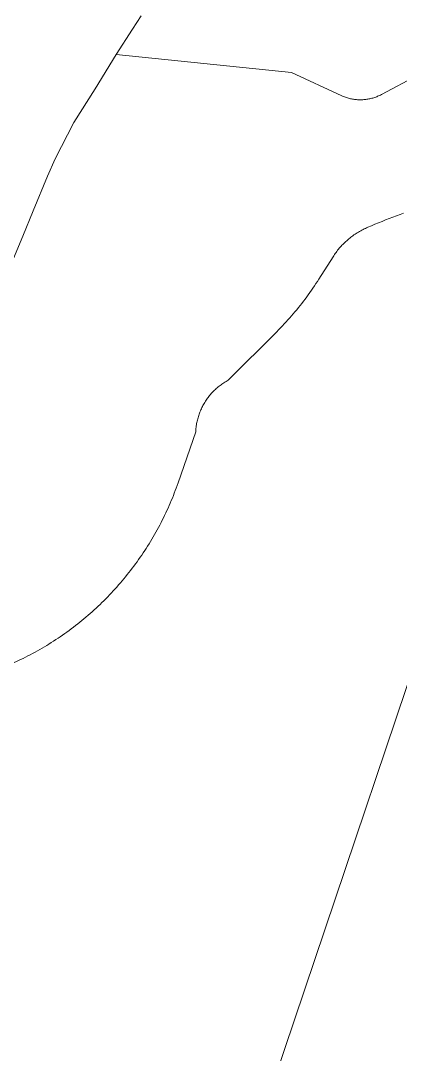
# Model space of a CAD drawing. Header units: metres. Extents: x 302931 to 308644, y 6253878 to 6257414.
# Drawn here: x 307155 to 307282.7, y 6255471.7 to 6255819.2 of the extents above; entities that cross this region are included whole.
import ezdxf

# ---------------------------------------------------------------- set-up
doc = ezdxf.new("R2010")
doc.units = ezdxf.units.M
doc.layers.add('Cadastre Land Parcels_SP_EXT', color=9, linetype='Continuous', lineweight=5)

msp = doc.modelspace()

# ---------------------------------------------------------------- linework, layer by layer
at = {"layer": 'Cadastre Land Parcels_SP_EXT', "linetype": 'Continuous'}
for points in [[(307138.37, 6255705.37), (307155.68, 6255746.72), (307159.18, 6255755.26), (307164, 6255766.93), (307166.54, 6255772.76), (307172.83, 6255785.03), (307180, 6255796.31), (307187.16, 6255807.82), (307192.57, 6255816.33), (307195.57, 6255820.85)], [(307195.57, 6255820.85), (307192.57, 6255816.33), (307187.16, 6255807.82), (307246.06, 6255801.75), (307262.97, 6255793.99), (307263.29, 6255793.85), (307263.61, 6255793.71), (307263.93, 6255793.59), (307264.26, 6255793.47), (307264.58, 6255793.36), (307264.91, 6255793.25), (307265.25, 6255793.16), (307265.58, 6255793.07), (307265.92, 6255792.99), (307266.25, 6255792.92), (307266.59, 6255792.85), (307266.93, 6255792.79), (307267.28, 6255792.75), (307267.62, 6255792.7), (307267.96, 6255792.67), (307268.31, 6255792.65), (307268.65, 6255792.63), (307269, 6255792.62), (307269.34, 6255792.62), (307269.69, 6255792.62), (307269.69, 6255792.62), (307270.04, 6255792.64), (307270.38, 6255792.66), (307270.72, 6255792.69), (307271.07, 6255792.73), (307271.41, 6255792.77), (307271.75, 6255792.83), (307272.09, 6255792.89), (307272.43, 6255792.96), (307272.77, 6255793.03), (307273.1, 6255793.12), (307273.43, 6255793.21), (307273.77, 6255793.31), (307274.09, 6255793.42), (307274.42, 6255793.53), (307274.74, 6255793.66), (307275.06, 6255793.79), (307275.38, 6255793.92), (307275.69, 6255794.07), (307276, 6255794.22), (307276.31, 6255794.38), (307288.61, 6255800.94)], [(307292.16, 6255321.46), (307359.72, 6255817.44), (307185.65, 6255301.07)], [(307185.65, 6255301.07), (307359.72, 6255817.44)], [(307288.61, 6255800.94), (307276.31, 6255794.38), (307276, 6255794.22), (307275.69, 6255794.07), (307275.38, 6255793.92), (307275.06, 6255793.79), (307274.74, 6255793.66), (307274.42, 6255793.53), (307274.09, 6255793.42), (307273.77, 6255793.31), (307273.43, 6255793.21), (307273.1, 6255793.12), (307272.77, 6255793.03), (307272.43, 6255792.96), (307272.09, 6255792.89), (307271.75, 6255792.83), (307271.41, 6255792.77), (307271.07, 6255792.73), (307270.72, 6255792.69), (307270.38, 6255792.66), (307270.04, 6255792.64), (307269.69, 6255792.62), (307269.34, 6255792.62), (307269, 6255792.62), (307268.65, 6255792.63), (307268.31, 6255792.65), (307267.96, 6255792.67), (307267.62, 6255792.7), (307267.28, 6255792.75), (307266.93, 6255792.79), (307266.59, 6255792.85), (307266.25, 6255792.92), (307265.92, 6255792.99), (307265.58, 6255793.07), (307265.25, 6255793.16), (307264.91, 6255793.25), (307264.58, 6255793.36), (307264.26, 6255793.47), (307263.93, 6255793.59), (307263.61, 6255793.71), (307263.29, 6255793.85), (307262.97, 6255793.99), (307246.06, 6255801.75), (307187.16, 6255807.82), (307180, 6255796.31), (307172.83, 6255785.03), (307166.54, 6255772.76), (307164, 6255766.93), (307159.18, 6255755.26), (307155.68, 6255746.72), (307138.37, 6255705.37)], [(307283.8, 6255754.49), (307282.58, 6255754.04), (307281.37, 6255753.59), (307280.16, 6255753.13), (307278.95, 6255752.67), (307277.75, 6255752.2), (307276.55, 6255751.72), (307275.35, 6255751.23), (307274.15, 6255750.74), (307272.96, 6255750.25), (307271.77, 6255749.74), (307271.36, 6255749.57), (307270.95, 6255749.38), (307270.55, 6255749.19), (307270.15, 6255748.99), (307269.76, 6255748.79), (307269.36, 6255748.57), (307268.98, 6255748.35), (307268.59, 6255748.13), (307268.21, 6255747.9), (307267.84, 6255747.66), (307267.46, 6255747.41), (307267.1, 6255747.16), (307266.74, 6255746.9), (307266.38, 6255746.64), (307266.02, 6255746.37), (307265.67, 6255746.09), (307265.33, 6255745.81), (307264.99, 6255745.52), (307264.66, 6255745.23), (307264.33, 6255744.93), (307264, 6255744.63), (307263.68, 6255744.32), (307263.37, 6255744), (307263.06, 6255743.68), (307262.76, 6255743.35), (307262.46, 6255743.02), (307262.17, 6255742.68), (307261.89, 6255742.34), (307261.61, 6255742), (307261.33, 6255741.64), (307261.07, 6255741.29), (307260.81, 6255740.93), (307260.55, 6255740.56), (307260.3, 6255740.19), (307260.06, 6255739.82), (307255.3, 6255732.34), (307254.81, 6255731.57), (307254.31, 6255730.81), (307253.81, 6255730.06), (307253.3, 6255729.3), (307252.78, 6255728.56), (307252.26, 6255727.81), (307251.73, 6255727.08), (307251.19, 6255726.34), (307250.65, 6255725.61), (307250.1, 6255724.89), (307249.54, 6255724.17), (307248.98, 6255723.46), (307248.41, 6255722.75), (307247.83, 6255722.04), (307247.25, 6255721.34), (307246.66, 6255720.65), (307246.07, 6255719.96), (307245.47, 6255719.28), (307244.87, 6255718.6), (307244.25, 6255717.93), (307243.64, 6255717.26), (307243.01, 6255716.6), (307242.39, 6255715.94), (307241.75, 6255715.29), (307241.11, 6255714.64), (307224.77, 6255698.31), (307224.41, 6255698.12), (307224.06, 6255697.91), (307223.71, 6255697.71), (307223.37, 6255697.49), (307223.03, 6255697.27), (307222.7, 6255697.04), (307222.37, 6255696.81), (307222.04, 6255696.56), (307221.72, 6255696.32), (307221.4, 6255696.06), (307221.09, 6255695.8), (307220.79, 6255695.54), (307220.49, 6255695.26), (307220.19, 6255694.99), (307219.9, 6255694.7), (307219.62, 6255694.41), (307219.34, 6255694.12), (307219.07, 6255693.82), (307218.8, 6255693.51), (307218.55, 6255693.2), (307218.29, 6255692.89), (307218.04, 6255692.57), (307217.8, 6255692.24), (307217.57, 6255691.91), (307217.34, 6255691.58), (307217.12, 6255691.24), (307216.9, 6255690.89), (307216.69, 6255690.55), (307216.49, 6255690.2), (307216.3, 6255689.84), (307216.11, 6255689.48), (307215.93, 6255689.12), (307215.76, 6255688.75), (307215.59, 6255688.38), (307215.43, 6255688.01), (307215.28, 6255687.64), (307215.14, 6255687.26), (307215, 6255686.88), (307214.87, 6255686.49), (307214.75, 6255686.11), (307214.64, 6255685.72), (307214.53, 6255685.33), (307214.43, 6255684.93), (307214.34, 6255684.54), (307214.26, 6255684.14), (307214.18, 6255683.74), (307214.12, 6255683.35), (307214.06, 6255682.94), (307214, 6255682.54), (307213.96, 6255682.14), (307213.93, 6255681.74), (307213.9, 6255681.33), (307213.88, 6255680.93), (307207.92, 6255663.78), (307207.62, 6255662.93), (307207.31, 6255662.07), (307206.99, 6255661.22), (307206.67, 6255660.37), (307206.34, 6255659.53), (307206, 6255658.69), (307205.65, 6255657.85), (307205.3, 6255657.01), (307204.94, 6255656.18), (307204.57, 6255655.35), (307204.19, 6255654.53), (307203.81, 6255653.7), (307203.42, 6255652.88), (307203.02, 6255652.07), (307202.61, 6255651.26), (307202.2, 6255650.45), (307201.78, 6255649.64), (307201.36, 6255648.84), (307200.92, 6255648.04), (307200.48, 6255647.25), (307200.04, 6255646.46), (307199.58, 6255645.67), (307199.12, 6255644.89), (307198.65, 6255644.11), (307198.18, 6255643.34), (307197.7, 6255642.57), (307197.21, 6255641.8), (307196.72, 6255641.04), (307196.22, 6255640.28), (307195.71, 6255639.53), (307195.2, 6255638.78), (307194.67, 6255638.04), (307194.15, 6255637.3), (307193.61, 6255636.56), (307193.07, 6255635.83), (307192.53, 6255635.11), (307191.98, 6255634.39), (307191.42, 6255633.67), (307190.85, 6255632.96), (307190.28, 6255632.26), (307189.7, 6255631.56), (307189.12, 6255630.86), (307188.53, 6255630.17), (307187.93, 6255629.48), (307187.33, 6255628.8), (307186.73, 6255628.13), (307186.12, 6255627.46), (307185.5, 6255626.8), (307184.87, 6255626.14), (307184.25, 6255625.49), (307183.61, 6255624.84), (307182.97, 6255624.2), (307182.32, 6255623.56), (307181.67, 6255622.93), (307181.02, 6255622.31), (307180.35, 6255621.69), (307179.69, 6255621.08), (307179.01, 6255620.47), (307178.34, 6255619.87), (307177.65, 6255619.28), (307176.96, 6255618.69), (307176.27, 6255618.11), (307175.57, 6255617.53), (307174.87, 6255616.96), (307174.16, 6255616.39), (307173.44, 6255615.84), (307172.72, 6255615.28), (307172, 6255614.74), (307171.27, 6255614.2), (307170.54, 6255613.66), (307169.8, 6255613.14), (307169.06, 6255612.62), (307168.31, 6255612.1), (307167.56, 6255611.6), (307166.81, 6255611.1), (307166.05, 6255610.6), (307165.28, 6255610.11), (307164.51, 6255609.63), (307163.74, 6255609.16), (307162.97, 6255608.69), (307162.18, 6255608.23), (307161.4, 6255607.78), (307160.61, 6255607.33), (307159.82, 6255606.89), (307159.02, 6255606.46), (307158.22, 6255606.03), (307157.42, 6255605.61), (307156.61, 6255605.2), (307155.8, 6255604.8), (307154.98, 6255604.4), (307095.46, 6255575.68)], [(307095.46, 6255575.68), (307154.98, 6255604.4), (307155.8, 6255604.8), (307156.61, 6255605.2), (307157.42, 6255605.61), (307158.22, 6255606.03), (307159.02, 6255606.46), (307159.82, 6255606.89), (307160.61, 6255607.33), (307161.4, 6255607.78), (307162.18, 6255608.23), (307162.97, 6255608.69), (307163.74, 6255609.16), (307164.51, 6255609.63), (307165.28, 6255610.11), (307166.05, 6255610.6), (307166.81, 6255611.1), (307167.56, 6255611.6), (307168.31, 6255612.1), (307169.06, 6255612.62), (307169.8, 6255613.14), (307170.54, 6255613.66), (307171.27, 6255614.2), (307172, 6255614.74), (307172.72, 6255615.28), (307173.44, 6255615.84), (307174.16, 6255616.39), (307174.87, 6255616.96), (307175.57, 6255617.53), (307176.27, 6255618.11), (307176.96, 6255618.69), (307177.65, 6255619.28), (307178.34, 6255619.87), (307179.01, 6255620.47), (307179.69, 6255621.08), (307180.35, 6255621.69), (307181.02, 6255622.31), (307181.67, 6255622.93), (307182.32, 6255623.56), (307182.97, 6255624.2), (307183.61, 6255624.84), (307184.25, 6255625.49), (307184.87, 6255626.14), (307185.5, 6255626.8), (307186.12, 6255627.46), (307186.73, 6255628.13), (307187.33, 6255628.8), (307187.93, 6255629.48), (307188.53, 6255630.17), (307189.12, 6255630.86), (307189.7, 6255631.56), (307190.28, 6255632.26), (307190.85, 6255632.96), (307191.42, 6255633.67), (307191.98, 6255634.39), (307192.53, 6255635.11), (307193.07, 6255635.83), (307193.61, 6255636.56), (307194.15, 6255637.3), (307194.67, 6255638.04), (307195.2, 6255638.78), (307195.71, 6255639.53), (307196.22, 6255640.28), (307196.72, 6255641.04), (307197.21, 6255641.8), (307197.7, 6255642.57), (307198.18, 6255643.34), (307198.65, 6255644.11), (307199.12, 6255644.89), (307199.58, 6255645.67), (307200.04, 6255646.46), (307200.48, 6255647.25), (307200.92, 6255648.04), (307201.36, 6255648.84), (307201.78, 6255649.64), (307202.2, 6255650.45), (307202.61, 6255651.26), (307203.02, 6255652.07), (307203.42, 6255652.88), (307203.81, 6255653.7), (307204.19, 6255654.53), (307204.57, 6255655.35), (307204.94, 6255656.18), (307205.3, 6255657.01), (307205.65, 6255657.85), (307206, 6255658.69), (307206.34, 6255659.53), (307206.67, 6255660.37), (307206.99, 6255661.22), (307207.31, 6255662.07), (307207.62, 6255662.93), (307207.92, 6255663.78), (307213.88, 6255680.93), (307213.9, 6255681.33), (307213.93, 6255681.74), (307213.96, 6255682.14), (307214, 6255682.54), (307214.06, 6255682.94), (307214.12, 6255683.35), (307214.18, 6255683.74), (307214.26, 6255684.14), (307214.34, 6255684.54), (307214.43, 6255684.93), (307214.53, 6255685.33), (307214.64, 6255685.72), (307214.75, 6255686.11), (307214.87, 6255686.49), (307215, 6255686.88), (307215.14, 6255687.26), (307215.28, 6255687.64), (307215.43, 6255688.01), (307215.59, 6255688.38), (307215.76, 6255688.75), (307215.93, 6255689.12), (307216.11, 6255689.48), (307216.3, 6255689.84), (307216.49, 6255690.2), (307216.69, 6255690.55), (307216.9, 6255690.89), (307217.12, 6255691.24), (307217.34, 6255691.58), (307217.57, 6255691.91), (307217.8, 6255692.24), (307218.04, 6255692.57), (307218.29, 6255692.89), (307218.55, 6255693.2), (307218.8, 6255693.51), (307219.07, 6255693.82), (307219.34, 6255694.12), (307219.62, 6255694.41), (307219.9, 6255694.7), (307220.19, 6255694.99), (307220.49, 6255695.26), (307220.79, 6255695.54), (307221.09, 6255695.8), (307221.4, 6255696.06), (307221.72, 6255696.32), (307222.04, 6255696.56), (307222.37, 6255696.81), (307222.7, 6255697.04), (307223.03, 6255697.27), (307223.37, 6255697.49), (307223.71, 6255697.71), (307224.06, 6255697.91), (307224.41, 6255698.12), (307224.77, 6255698.31), (307241.11, 6255714.64), (307241.75, 6255715.29), (307242.39, 6255715.94), (307243.01, 6255716.6), (307243.64, 6255717.26), (307244.25, 6255717.93), (307244.87, 6255718.6), (307245.47, 6255719.28), (307246.07, 6255719.96), (307246.66, 6255720.65), (307247.25, 6255721.34), (307247.83, 6255722.04), (307248.41, 6255722.75), (307248.98, 6255723.46), (307249.54, 6255724.17), (307250.1, 6255724.89), (307250.65, 6255725.61), (307251.19, 6255726.34), (307251.73, 6255727.08), (307252.26, 6255727.81), (307252.78, 6255728.56), (307253.3, 6255729.3), (307253.81, 6255730.06), (307254.31, 6255730.81), (307254.81, 6255731.57), (307255.3, 6255732.34), (307260.06, 6255739.82), (307260.3, 6255740.19), (307260.55, 6255740.56), (307260.81, 6255740.93), (307261.07, 6255741.29), (307261.33, 6255741.64), (307261.61, 6255742), (307261.89, 6255742.34), (307262.17, 6255742.68), (307262.46, 6255743.02), (307262.76, 6255743.35), (307263.06, 6255743.68), (307263.37, 6255744), (307263.68, 6255744.32), (307264, 6255744.63), (307264.33, 6255744.93), (307264.66, 6255745.23), (307264.99, 6255745.52), (307265.33, 6255745.81), (307265.67, 6255746.09), (307266.02, 6255746.37), (307266.38, 6255746.64), (307266.74, 6255746.9), (307267.1, 6255747.16), (307267.46, 6255747.41), (307267.84, 6255747.66), (307268.21, 6255747.9), (307268.59, 6255748.13), (307268.98, 6255748.35), (307269.36, 6255748.57), (307269.76, 6255748.79), (307270.15, 6255748.99), (307270.55, 6255749.19), (307270.95, 6255749.38), (307271.36, 6255749.57), (307271.77, 6255749.74), (307272.96, 6255750.25), (307274.15, 6255750.74), (307275.35, 6255751.23), (307276.55, 6255751.72), (307277.75, 6255752.2), (307278.95, 6255752.67), (307280.16, 6255753.13), (307281.37, 6255753.59), (307282.58, 6255754.04), (307283.8, 6255754.49)]]:
    msp.add_lwpolyline(points, dxfattribs=at)

doc.saveas('drawing.dxf')
